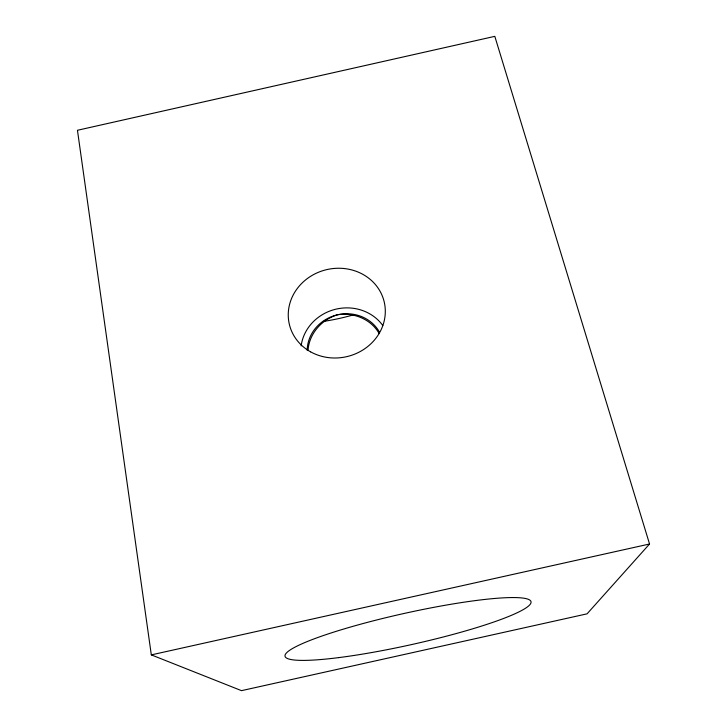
<?xml version="1.0" encoding="UTF-8"?>
<svg xmlns="http://www.w3.org/2000/svg" width="727" height="727" viewBox="0 0 727 727"><rect width="100%" height="100%" fill="white"/><g stroke="black" fill="none" stroke-linecap="round" stroke-linejoin="round"><path stroke-width="1.09" d="M308.057 350.559C308.948 333.729 321.807 319.353 337.728 314.736C353.667 312.228 371.206 319.189 379.167 333.602M649.547 544.005L587.08 613.833L241.509 690.65L151.316 654.882L77.453 130.278L494.814 36.35L649.547 544.005L151.316 654.882M353.576 314.818A106.287 46.955 -12.5 0 1 323.451 321.416M307.194 350.269A38.395 35.614 -13.4 0 1 336.656 314.991A38.395 35.614 -13.4 0 1 379.439 332.057M301.142 345.888A44.847 41.612 -13.4 0 1 335.338 309.311A44.847 41.612 -13.4 0 1 382.802 325.523M338.691 657.617A125.962 15.994 -12.5 0 0 530.719 603.465A125.962 15.994 -12.5 0 0 354.712 625.838A125.962 15.994 -12.5 0 0 338.691 657.617M310.565 351.823A48.736 44.647 -13.4 0 0 385.255 313.473A48.736 44.647 -13.4 0 0 314.527 274.088A48.736 44.647 -13.4 0 0 310.565 351.823"/></g></svg>
